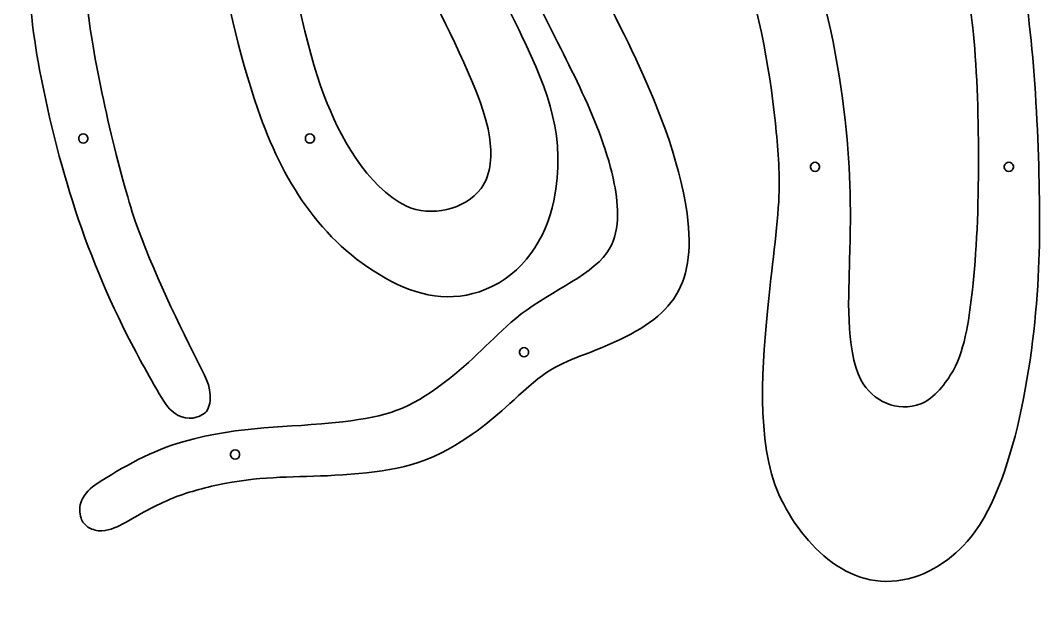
# Model space of a CAD drawing. Header units: millimetres. Extents: x -2587 to 2346, y -1794 to 1080.
# Drawn here: x 1122 to 2346, y -363 to 327 of the extents above; entities that cross this region are included whole.
import ezdxf

# ---------------------------------------------------------------- set-up
doc = ezdxf.new("R2010")
doc.units = ezdxf.units.MM
doc.header["$MEASUREMENT"] = 0
doc.layers.add('layer 1', color=7, linetype='Continuous')

msp = doc.modelspace()

# ---------------------------------------------------------------- linework, layer by layer
at = {"layer": 'layer 1', "color": 250, "lineweight": 35}
for points, knots in [([(2162.3664, 899.8552), (2142.185, 892.077), (2122.2512, 886.8581), (2100.9802, 882.7503), (2100.9802, 882.7503), (2052.9282, 873.4707), (2016.4588, 875.4615), (1968.7293, 872.8873), (1968.7293, 872.8873), (1916.9286, 870.0935), (1869.4795, 864.5558), (1824.7948, 837.0826), (1824.7948, 837.0826), (1783.1353, 811.4694), (1770.949, 797.2476), (1736.2391, 766.4274), (1736.2391, 766.4274), (1705.0676, 738.7491), (1687.1846, 735.6901), (1648.1849, 719.5771), (1648.1849, 719.5771), (1567.3218, 686.1679), (1533.9358, 650.6645), (1546.3617, 559.085), (1546.3617, 559.085), (1555.288, 493.2975), (1584.3134, 422.6224), (1612.8402, 362.8882), (1612.8402, 362.8882), (1634.3633, 317.8195), (1677.5323, 237.1851), (1684.93, 188.114), (1684.93, 188.114), (1688.0014, 167.7409), (1687.5503, 143.2319), (1674.8021, 126.0676), (1674.8021, 126.0676), (1655.7743, 100.4484), (1613.9078, 91.2881), (1585.4378, 104.8794), (1585.4378, 104.8794), (1537.788, 127.6269), (1504.1068, 190.8331), (1486.7503, 236.9087), (1486.7503, 236.9087), (1462.9836, 300.001), (1447.1324, 383.2431), (1440.3651, 450.4936), (1440.3651, 450.4936), (1437.4481, 479.481), (1434.8408, 508.9391), (1436.0433, 538.0863), (1436.0433, 538.0863), (1437.5069, 573.5639), (1445.3552, 630.204), (1449.1429, 668.0574), (1449.1429, 668.0574), (1455.5597, 732.1849), (1464.5387, 834.3524), (1436.0794, 895.9367), (1436.0794, 895.9367), (1407.4173, 957.9598), (1348.3987, 1018.281), (1274.0872, 994.927), (1274.0872, 994.927), (1241.2283, 984.6004), (1212.9464, 960.2781), (1194.7884, 931.399), (1194.7884, 931.399), (1143.3895, 849.6525), (1125.2966, 692.6852), (1123.7098, 597.1538), (1123.7098, 597.1538), (1122.2429, 508.8408), (1127.8073, 363.7106), (1143.5687, 277.9329), (1143.5687, 277.9329), (1166.2443, 154.5262), (1201.5483, 40.8332), (1260.9037, -70.1208), (1260.9037, -70.1208), (1266.9308, -81.3874), (1291.6194, -127.7354), (1301.0604, -138.1441), (1301.0604, -138.1441), (1308.8311, -146.7113), (1321.8566, -151.5364), (1333.1849, -148.3492), (1333.1849, -148.3492), (1336.7, -147.3602), (1343.132, -144.1929), (1345.4652, -141.3245), (1345.4652, -141.3245), (1347.8413, -138.4034), (1349.4141, -131.6927), (1349.7962, -127.9974), (1349.7962, -127.9974), (1351.5349, -111.1806), (1341.8831, -95.4447), (1334.638, -80.9859), (1334.638, -80.9859), (1307.6256, -27.0785), (1274.8067, 40.8923), (1256.4666, 97.7421), (1256.4666, 97.7421), (1237.342, 157.0236), (1210.3516, 274.7401), (1203.681, 336.252), (1203.681, 336.252), (1194.4483, 421.3905), (1194.1242, 565.6866), (1204.0663, 650.5991), (1204.0663, 650.5991), (1207.6228, 680.974), (1211.8851, 719.9658), (1227.2318, 747.441), (1227.2318, 747.441), (1235.2254, 761.7519), (1250.2808, 781.0373), (1265.8587, 787.0776), (1265.8587, 787.0776), (1293.8679, 797.9382), (1324.1646, 784.4268), (1337.7069, 758.3134), (1337.7069, 758.3134), (1356.6961, 721.697), (1352.3665, 653.2979), (1351.2806, 614.8449), (1351.2806, 614.8449), (1349.3665, 547.0621), (1350.0416, 502.2051), (1358.1038, 434.3292), (1358.1038, 434.3292), (1366.6661, 362.2428), (1383.5411, 289.6393), (1407.1014, 220.9777), (1407.1014, 220.9777), (1436.1888, 136.2086), (1481.2843, 63.1783), (1560.0902, 18.4384), (1560.0902, 18.4384), (1597.7852, -2.9619), (1639.1376, -11.766), (1680.5174, 5.1384), (1680.5174, 5.1384), (1724.9408, 23.2862), (1752.6803, 65.5576), (1762.0282, 111.3884), (1762.0282, 111.3884), (1777.319, 186.3559), (1756.0012, 241.1767), (1723.4212, 309.5577), (1723.4212, 309.5577), (1691.3684, 376.8321), (1648.0981, 449.9621), (1633.6341, 523.3817), (1633.6341, 523.3817), (1628.4576, 549.6576), (1625.7999, 583.2886), (1642.4574, 606.1729), (1642.4574, 606.1729), (1663.8821, 635.6065), (1717.6018, 655.8065), (1751.8519, 684.8199), (1751.8519, 684.8199), (1780.9832, 709.4972), (1803.9449, 736.3049), (1837.5492, 761.5858), (1837.5492, 761.5858), (1880.8584, 794.1678), (1905.8417, 802.3386), (1959.3003, 808.5897), (1959.3003, 808.5897), (2030.2741, 816.8889), (2077.1645, 812.2579), (2151.258, 832.6544), (2151.258, 832.6544), (2185.7098, 842.1383), (2224.6023, 863.5369), (2253.7747, 882.6278), (2253.7747, 882.6278), (2261.7124, 887.8224), (2268.8973, 894.3926), (2272.6859, 903.3405), (2272.6859, 903.3405), (2275.3042, 909.5243), (2275.4465, 918.0563), (2273.203, 924.3913), (2273.203, 924.3913), (2271.6946, 928.6505), (2268.6939, 932.4406), (2264.89, 934.88), (2264.89, 934.88), (2261.4153, 937.1083), (2255.2986, 939.3233), (2251.1678, 939.6463), (2251.1678, 939.6463), (2243.6903, 940.231), (2230.4187, 935.4481), (2223.7186, 931.5829), (2223.7186, 931.5829), (2203.7102, 920.0403), (2183.6944, 908.7698), (2162.3664, 899.8552)], [0, 0, 0, 0, 0.019230769, 0.019230769, 0.019230769, 0.019230769, 0.038461538, 0.038461538, 0.038461538, 0.038461538, 0.057692308, 0.057692308, 0.057692308, 0.057692308, 0.076923077, 0.076923077, 0.076923077, 0.076923077, 0.096153846, 0.096153846, 0.096153846, 0.096153846, 0.115384615, 0.115384615, 0.115384615, 0.115384615, 0.134615385, 0.134615385, 0.134615385, 0.134615385, 0.153846154, 0.153846154, 0.153846154, 0.153846154, 0.173076923, 0.173076923, 0.173076923, 0.173076923, 0.192307692, 0.192307692, 0.192307692, 0.192307692, 0.211538462, 0.211538462, 0.211538462, 0.211538462, 0.230769231, 0.230769231, 0.230769231, 0.230769231, 0.25, 0.25, 0.25, 0.25, 0.269230769, 0.269230769, 0.269230769, 0.269230769, 0.288461538, 0.288461538, 0.288461538, 0.288461538, 0.307692308, 0.307692308, 0.307692308, 0.307692308, 0.326923077, 0.326923077, 0.326923077, 0.326923077, 0.346153846, 0.346153846, 0.346153846, 0.346153846, 0.365384615, 0.365384615, 0.365384615, 0.365384615, 0.384615385, 0.384615385, 0.384615385, 0.384615385, 0.403846154, 0.403846154, 0.403846154, 0.403846154, 0.423076923, 0.423076923, 0.423076923, 0.423076923, 0.442307692, 0.442307692, 0.442307692, 0.442307692, 0.461538462, 0.461538462, 0.461538462, 0.461538462, 0.480769231, 0.480769231, 0.480769231, 0.480769231, 0.5, 0.5, 0.5, 0.5, 0.519230769, 0.519230769, 0.519230769, 0.519230769, 0.538461538, 0.538461538, 0.538461538, 0.538461538, 0.557692308, 0.557692308, 0.557692308, 0.557692308, 0.576923077, 0.576923077, 0.576923077, 0.576923077, 0.596153846, 0.596153846, 0.596153846, 0.596153846, 0.615384615, 0.615384615, 0.615384615, 0.615384615, 0.634615385, 0.634615385, 0.634615385, 0.634615385, 0.653846154, 0.653846154, 0.653846154, 0.653846154, 0.673076923, 0.673076923, 0.673076923, 0.673076923, 0.692307692, 0.692307692, 0.692307692, 0.692307692, 0.711538462, 0.711538462, 0.711538462, 0.711538462, 0.730769231, 0.730769231, 0.730769231, 0.730769231, 0.75, 0.75, 0.75, 0.75, 0.769230769, 0.769230769, 0.769230769, 0.769230769, 0.788461538, 0.788461538, 0.788461538, 0.788461538, 0.807692308, 0.807692308, 0.807692308, 0.807692308, 0.826923077, 0.826923077, 0.826923077, 0.826923077, 0.846153846, 0.846153846, 0.846153846, 0.846153846, 0.865384615, 0.865384615, 0.865384615, 0.865384615, 0.884615385, 0.884615385, 0.884615385, 0.884615385, 0.903846154, 0.903846154, 0.903846154, 0.903846154, 0.923076923, 0.923076923, 0.923076923, 0.923076923, 0.942307692, 0.942307692, 0.942307692, 0.942307692, 0.961538462, 0.961538462, 0.961538462, 0.961538462, 1, 1, 1, 1]), ([(1305.8232, -244.8564), (1326.0046, -237.0782), (1345.9384, -231.8593), (1367.2094, -227.7515), (1367.2094, -227.7515), (1415.2614, -218.4719), (1451.7308, -220.4627), (1499.4603, -217.8885), (1499.4603, -217.8885), (1551.261, -215.0947), (1598.7101, -209.557), (1643.3948, -182.0838), (1643.3948, -182.0838), (1685.0543, -156.4706), (1697.2406, -142.2488), (1731.9505, -111.4286), (1731.9505, -111.4286), (1763.122, -83.7503), (1781.005, -80.6913), (1820.0047, -64.5783), (1820.0047, -64.5783), (1900.8678, -31.1691), (1934.2538, 4.3343), (1921.8279, 95.9138), (1921.8279, 95.9138), (1912.9016, 161.7013), (1883.8762, 232.3764), (1855.3494, 292.1106), (1855.3494, 292.1106), (1833.8263, 337.1793), (1790.6573, 417.8137), (1783.2596, 466.8848), (1783.2596, 466.8848), (1780.1882, 487.2579), (1780.6393, 511.7669), (1793.3875, 528.9312), (1793.3875, 528.9312), (1812.4153, 554.5504), (1854.2818, 563.7107), (1882.7518, 550.1194), (1882.7518, 550.1194), (1930.4016, 527.3719), (1964.0828, 464.1657), (1981.4393, 418.0901), (1981.4393, 418.0901), (2005.206, 354.9978), (2021.0572, 271.7557), (2027.8245, 204.5052), (2027.8245, 204.5052), (2030.7415, 175.5178), (2033.3488, 146.0597), (2032.1463, 116.9125), (2032.1463, 116.9125), (2030.6827, 81.4349), (2022.8344, 24.7948), (2019.0467, -13.0586), (2019.0467, -13.0586), (2012.6299, -77.1861), (2003.6509, -179.3536), (2032.1102, -240.9379), (2032.1102, -240.9379), (2060.7723, -302.961), (2119.7909, -363.2822), (2194.1024, -339.9282), (2194.1024, -339.9282), (2226.9613, -329.6016), (2255.2432, -305.2793), (2273.4012, -276.4002), (2273.4012, -276.4002), (2324.8001, -194.6537), (2342.893, -37.6864), (2344.4798, 57.845), (2344.4798, 57.845), (2345.9467, 146.158), (2340.3823, 291.2882), (2324.6209, 377.0659), (2324.6209, 377.0659), (2301.9453, 500.4726), (2266.6413, 614.1656), (2207.2859, 725.1196), (2207.2859, 725.1196), (2201.2588, 736.3862), (2176.5702, 782.7342), (2167.1292, 793.1429), (2167.1292, 793.1429), (2159.3585, 801.7101), (2146.333, 806.5352), (2135.0047, 803.348), (2135.0047, 803.348), (2131.4896, 802.359), (2125.0576, 799.1917), (2122.7244, 796.3233), (2122.7244, 796.3233), (2120.3483, 793.4022), (2118.7755, 786.6915), (2118.3934, 782.9962), (2118.3934, 782.9962), (2116.6547, 766.1794), (2126.3065, 750.4435), (2133.5516, 735.9847), (2133.5516, 735.9847), (2160.564, 682.0773), (2193.3829, 614.1065), (2211.723, 557.2567), (2211.723, 557.2567), (2230.8476, 497.9752), (2257.838, 380.2587), (2264.5086, 318.7468), (2264.5086, 318.7468), (2273.7413, 233.6083), (2274.0654, 89.3122), (2264.1233, 4.3997), (2264.1233, 4.3997), (2260.5668, -25.9752), (2256.3045, -64.967), (2240.9578, -92.4422), (2240.9578, -92.4422), (2232.9642, -106.7531), (2217.9088, -126.0385), (2202.3309, -132.0788), (2202.3309, -132.0788), (2174.3217, -142.9394), (2144.025, -129.428), (2130.4827, -103.3146), (2130.4827, -103.3146), (2111.4935, -66.6982), (2115.8231, 1.7009), (2116.909, 40.1539), (2116.909, 40.1539), (2118.8231, 107.9367), (2118.148, 152.7937), (2110.0858, 220.6696), (2110.0858, 220.6696), (2101.5235, 292.756), (2084.6485, 365.3595), (2061.0882, 434.0211), (2061.0882, 434.0211), (2032.0008, 518.7902), (1986.9053, 591.8205), (1908.0994, 636.5604), (1908.0994, 636.5604), (1870.4044, 657.9607), (1829.052, 666.7648), (1787.6722, 649.8604), (1787.6722, 649.8604), (1743.2488, 631.7126), (1715.5093, 589.4412), (1706.1614, 543.6104), (1706.1614, 543.6104), (1690.8706, 468.6429), (1712.1884, 413.8221), (1744.7684, 345.4411), (1744.7684, 345.4411), (1776.8212, 278.1667), (1820.0915, 205.0367), (1834.5555, 131.6171), (1834.5555, 131.6171), (1839.732, 105.3412), (1842.3897, 71.7102), (1825.7322, 48.8259), (1825.7322, 48.8259), (1804.3075, 19.3923), (1750.5878, -0.8077), (1716.3377, -29.8211), (1716.3377, -29.8211), (1687.2064, -54.4984), (1664.2447, -81.3061), (1630.6404, -106.587), (1630.6404, -106.587), (1587.3312, -139.169), (1562.3479, -147.3398), (1508.8893, -153.5909), (1508.8893, -153.5909), (1437.9155, -161.8901), (1391.0251, -157.2591), (1316.9316, -177.6556), (1316.9316, -177.6556), (1282.4798, -187.1395), (1243.5873, -208.5381), (1214.4149, -227.629), (1214.4149, -227.629), (1206.4772, -232.8236), (1199.2923, -239.3938), (1195.5037, -248.3417), (1195.5037, -248.3417), (1192.8854, -254.5255), (1192.7431, -263.0575), (1194.9866, -269.3925), (1194.9866, -269.3925), (1196.495, -273.6517), (1199.4957, -277.4418), (1203.2996, -279.8812), (1203.2996, -279.8812), (1206.7743, -282.1095), (1212.891, -284.3245), (1217.0218, -284.6475), (1217.0218, -284.6475), (1224.4993, -285.2322), (1237.7709, -280.4493), (1244.471, -276.5841), (1244.471, -276.5841), (1264.4794, -265.0415), (1284.4952, -253.771), (1305.8232, -244.8564)], [0, 0, 0, 0, 0.019230769, 0.019230769, 0.019230769, 0.019230769, 0.038461538, 0.038461538, 0.038461538, 0.038461538, 0.057692308, 0.057692308, 0.057692308, 0.057692308, 0.076923077, 0.076923077, 0.076923077, 0.076923077, 0.096153846, 0.096153846, 0.096153846, 0.096153846, 0.115384615, 0.115384615, 0.115384615, 0.115384615, 0.134615385, 0.134615385, 0.134615385, 0.134615385, 0.153846154, 0.153846154, 0.153846154, 0.153846154, 0.173076923, 0.173076923, 0.173076923, 0.173076923, 0.192307692, 0.192307692, 0.192307692, 0.192307692, 0.211538462, 0.211538462, 0.211538462, 0.211538462, 0.230769231, 0.230769231, 0.230769231, 0.230769231, 0.25, 0.25, 0.25, 0.25, 0.269230769, 0.269230769, 0.269230769, 0.269230769, 0.288461538, 0.288461538, 0.288461538, 0.288461538, 0.307692308, 0.307692308, 0.307692308, 0.307692308, 0.326923077, 0.326923077, 0.326923077, 0.326923077, 0.346153846, 0.346153846, 0.346153846, 0.346153846, 0.365384615, 0.365384615, 0.365384615, 0.365384615, 0.384615385, 0.384615385, 0.384615385, 0.384615385, 0.403846154, 0.403846154, 0.403846154, 0.403846154, 0.423076923, 0.423076923, 0.423076923, 0.423076923, 0.442307692, 0.442307692, 0.442307692, 0.442307692, 0.461538462, 0.461538462, 0.461538462, 0.461538462, 0.480769231, 0.480769231, 0.480769231, 0.480769231, 0.5, 0.5, 0.5, 0.5, 0.519230769, 0.519230769, 0.519230769, 0.519230769, 0.538461538, 0.538461538, 0.538461538, 0.538461538, 0.557692308, 0.557692308, 0.557692308, 0.557692308, 0.576923077, 0.576923077, 0.576923077, 0.576923077, 0.596153846, 0.596153846, 0.596153846, 0.596153846, 0.615384615, 0.615384615, 0.615384615, 0.615384615, 0.634615385, 0.634615385, 0.634615385, 0.634615385, 0.653846154, 0.653846154, 0.653846154, 0.653846154, 0.673076923, 0.673076923, 0.673076923, 0.673076923, 0.692307692, 0.692307692, 0.692307692, 0.692307692, 0.711538462, 0.711538462, 0.711538462, 0.711538462, 0.730769231, 0.730769231, 0.730769231, 0.730769231, 0.75, 0.75, 0.75, 0.75, 0.769230769, 0.769230769, 0.769230769, 0.769230769, 0.788461538, 0.788461538, 0.788461538, 0.788461538, 0.807692308, 0.807692308, 0.807692308, 0.807692308, 0.826923077, 0.826923077, 0.826923077, 0.826923077, 0.846153846, 0.846153846, 0.846153846, 0.846153846, 0.865384615, 0.865384615, 0.865384615, 0.865384615, 0.884615385, 0.884615385, 0.884615385, 0.884615385, 0.903846154, 0.903846154, 0.903846154, 0.903846154, 0.923076923, 0.923076923, 0.923076923, 0.923076923, 0.942307692, 0.942307692, 0.942307692, 0.942307692, 0.961538462, 0.961538462, 0.961538462, 0.961538462, 1, 1, 1, 1]), ([(1197.6312, 191.4348), (1197.6312, 191.4348), (1195.7503, 191.1031), (1195.7503, 191.1031), (1195.7503, 191.1031), (1195.7503, 191.1031), (1194.096, 190.148), (1194.096, 190.148), (1194.096, 190.148), (1194.096, 190.148), (1193.4818, 189.4164), (1193.4818, 189.4164), (1193.4818, 189.4164), (1193.4818, 189.4164), (1192.868, 188.6848), (1192.868, 188.6848), (1192.868, 188.6848), (1192.868, 188.6848), (1192.2147, 186.8899), (1192.2147, 186.8899), (1192.2147, 186.8899), (1192.2147, 186.8899), (1192.2147, 184.9797), (1192.2147, 184.9797), (1192.2147, 184.9797), (1192.2147, 184.9797), (1192.868, 183.1848), (1192.868, 183.1848), (1192.868, 183.1848), (1192.868, 183.1848), (1193.4818, 182.4531), (1193.4818, 182.4531), (1193.4818, 182.4531), (1193.4818, 182.4531), (1194.096, 181.7215), (1194.096, 181.7215), (1194.096, 181.7215), (1194.096, 181.7215), (1195.7503, 180.7664), (1195.7503, 180.7664), (1195.7503, 180.7664), (1195.7503, 180.7664), (1197.6312, 180.4348), (1197.6312, 180.4348), (1197.6312, 180.4348), (1197.6312, 180.4348), (1199.5125, 180.7664), (1199.5125, 180.7664), (1199.5125, 180.7664), (1199.5125, 180.7664), (1201.1668, 181.7215), (1201.1668, 181.7215), (1201.1668, 181.7215), (1201.1668, 181.7215), (1201.7806, 182.4531), (1201.7806, 182.4531), (1201.7806, 182.4531), (1201.7806, 182.4531), (1202.3944, 183.1848), (1202.3944, 183.1848), (1202.3944, 183.1848), (1202.3944, 183.1848), (1203.0477, 184.9797), (1203.0477, 184.9797), (1203.0477, 184.9797), (1203.0477, 184.9797), (1203.0477, 186.8899), (1203.0477, 186.8899), (1203.0477, 186.8899), (1203.0477, 186.8899), (1202.3944, 188.6848), (1202.3944, 188.6848), (1202.3944, 188.6848), (1202.3944, 188.6848), (1201.7806, 189.4164), (1201.7806, 189.4164), (1201.7806, 189.4164), (1201.7806, 189.4164), (1201.1668, 190.148), (1201.1668, 190.148), (1201.1668, 190.148), (1201.1668, 190.148), (1199.5125, 191.1031), (1199.5125, 191.1031), (1199.5125, 191.1031), (1199.5125, 191.1031), (1197.6312, 191.4348), (1197.6312, 191.4348)], [0, 0, 0, 0, 0.043478261, 0.043478261, 0.043478261, 0.043478261, 0.086956522, 0.086956522, 0.086956522, 0.086956522, 0.130434783, 0.130434783, 0.130434783, 0.130434783, 0.173913043, 0.173913043, 0.173913043, 0.173913043, 0.217391304, 0.217391304, 0.217391304, 0.217391304, 0.260869565, 0.260869565, 0.260869565, 0.260869565, 0.304347826, 0.304347826, 0.304347826, 0.304347826, 0.347826087, 0.347826087, 0.347826087, 0.347826087, 0.391304348, 0.391304348, 0.391304348, 0.391304348, 0.434782609, 0.434782609, 0.434782609, 0.434782609, 0.47826087, 0.47826087, 0.47826087, 0.47826087, 0.52173913, 0.52173913, 0.52173913, 0.52173913, 0.565217391, 0.565217391, 0.565217391, 0.565217391, 0.608695652, 0.608695652, 0.608695652, 0.608695652, 0.652173913, 0.652173913, 0.652173913, 0.652173913, 0.695652174, 0.695652174, 0.695652174, 0.695652174, 0.739130435, 0.739130435, 0.739130435, 0.739130435, 0.782608696, 0.782608696, 0.782608696, 0.782608696, 0.826086957, 0.826086957, 0.826086957, 0.826086957, 0.869565217, 0.869565217, 0.869565217, 0.869565217, 0.913043478, 0.913043478, 0.913043478, 0.913043478, 1, 1, 1, 1]), ([(1471.3641, 191.1031), (1471.3641, 191.1031), (1469.4832, 191.4348), (1469.4832, 191.4348), (1469.4832, 191.4348), (1469.4832, 191.4348), (1467.6019, 191.1031), (1467.6019, 191.1031), (1467.6019, 191.1031), (1467.6019, 191.1031), (1465.9476, 190.148), (1465.9476, 190.148), (1465.9476, 190.148), (1465.9476, 190.148), (1464.9408, 188.948), (1464.9408, 188.948), (1464.9408, 188.948), (1464.9408, 188.948), (1464.8304, 188.8164), (1464.8304, 188.8164), (1464.8304, 188.8164), (1464.8304, 188.8164), (1464.7201, 188.6848), (1464.7201, 188.6848), (1464.7201, 188.6848), (1464.7201, 188.6848), (1464.3934, 187.7873), (1464.3934, 187.7873), (1464.3934, 187.7873), (1464.3934, 187.7873), (1464.0667, 186.8899), (1464.0667, 186.8899), (1464.0667, 186.8899), (1464.0667, 186.8899), (1464.0667, 184.9798), (1464.0667, 184.9798), (1464.0667, 184.9798), (1464.0667, 184.9798), (1464.3934, 184.0823), (1464.3934, 184.0823), (1464.3934, 184.0823), (1464.3934, 184.0823), (1464.7201, 183.1848), (1464.7201, 183.1848), (1464.7201, 183.1848), (1464.7201, 183.1848), (1465.3338, 182.4531), (1465.3338, 182.4531), (1465.3338, 182.4531), (1465.3338, 182.4531), (1465.9476, 181.7216), (1465.9476, 181.7216), (1465.9476, 181.7216), (1465.9476, 181.7216), (1467.6019, 180.7665), (1467.6019, 180.7665), (1467.6019, 180.7665), (1467.6019, 180.7665), (1468.5423, 180.6006), (1468.5423, 180.6006), (1468.5423, 180.6006), (1468.5423, 180.6006), (1469.4832, 180.4348), (1469.4832, 180.4348), (1469.4832, 180.4348), (1469.4832, 180.4348), (1470.4237, 180.6006), (1470.4237, 180.6006), (1470.4237, 180.6006), (1470.4237, 180.6006), (1471.3641, 180.7665), (1471.3641, 180.7665), (1471.3641, 180.7665), (1471.3641, 180.7665), (1473.0184, 181.7215), (1473.0184, 181.7215), (1473.0184, 181.7215), (1473.0184, 181.7215), (1473.6322, 182.4531), (1473.6322, 182.4531), (1473.6322, 182.4531), (1473.6322, 182.4531), (1474.2464, 183.1848), (1474.2464, 183.1848), (1474.2464, 183.1848), (1474.2464, 183.1848), (1474.8997, 184.9797), (1474.8997, 184.9797), (1474.8997, 184.9797), (1474.8997, 184.9797), (1474.8997, 186.8899), (1474.8997, 186.8899), (1474.8997, 186.8899), (1474.8997, 186.8899), (1474.2464, 188.6848), (1474.2464, 188.6848), (1474.2464, 188.6848), (1474.2464, 188.6848), (1473.6322, 189.4164), (1473.6322, 189.4164), (1473.6322, 189.4164), (1473.6322, 189.4164), (1473.0184, 190.148), (1473.0184, 190.148), (1473.0184, 190.148), (1473.0184, 190.148), (1472.7376, 190.3102), (1472.7376, 190.3102), (1472.7376, 190.3102), (1472.7376, 190.3102), (1471.3641, 191.1031), (1471.3641, 191.1031)], [0, 0, 0, 0, 0.034482759, 0.034482759, 0.034482759, 0.034482759, 0.068965517, 0.068965517, 0.068965517, 0.068965517, 0.103448276, 0.103448276, 0.103448276, 0.103448276, 0.137931034, 0.137931034, 0.137931034, 0.137931034, 0.172413793, 0.172413793, 0.172413793, 0.172413793, 0.206896552, 0.206896552, 0.206896552, 0.206896552, 0.24137931, 0.24137931, 0.24137931, 0.24137931, 0.275862069, 0.275862069, 0.275862069, 0.275862069, 0.310344828, 0.310344828, 0.310344828, 0.310344828, 0.344827586, 0.344827586, 0.344827586, 0.344827586, 0.379310345, 0.379310345, 0.379310345, 0.379310345, 0.413793103, 0.413793103, 0.413793103, 0.413793103, 0.448275862, 0.448275862, 0.448275862, 0.448275862, 0.482758621, 0.482758621, 0.482758621, 0.482758621, 0.517241379, 0.517241379, 0.517241379, 0.517241379, 0.551724138, 0.551724138, 0.551724138, 0.551724138, 0.586206897, 0.586206897, 0.586206897, 0.586206897, 0.620689655, 0.620689655, 0.620689655, 0.620689655, 0.655172414, 0.655172414, 0.655172414, 0.655172414, 0.689655172, 0.689655172, 0.689655172, 0.689655172, 0.724137931, 0.724137931, 0.724137931, 0.724137931, 0.75862069, 0.75862069, 0.75862069, 0.75862069, 0.793103448, 0.793103448, 0.793103448, 0.793103448, 0.827586207, 0.827586207, 0.827586207, 0.827586207, 0.862068966, 0.862068966, 0.862068966, 0.862068966, 0.896551724, 0.896551724, 0.896551724, 0.896551724, 0.931034483, 0.931034483, 0.931034483, 0.931034483, 1, 1, 1, 1]), ([(2069.9432, 152.8731), (2069.9432, 152.8731), (2069.9432, 150.9629), (2069.9432, 150.9629), (2069.9432, 150.9629), (2069.9432, 150.9629), (2070.5965, 149.168), (2070.5965, 149.168), (2070.5965, 149.168), (2070.5965, 149.168), (2071.2108, 148.4363), (2071.2108, 148.4363), (2071.2108, 148.4363), (2071.2108, 148.4363), (2071.8245, 147.7048), (2071.8245, 147.7048), (2071.8245, 147.7048), (2071.8245, 147.7048), (2073.4788, 146.7497), (2073.4788, 146.7497), (2073.4788, 146.7497), (2073.4788, 146.7497), (2075.3597, 146.418), (2075.3597, 146.418), (2075.3597, 146.418), (2075.3597, 146.418), (2077.241, 146.7497), (2077.241, 146.7497), (2077.241, 146.7497), (2077.241, 146.7497), (2077.5858, 146.9488), (2077.5858, 146.9488), (2077.5858, 146.9488), (2077.5858, 146.9488), (2077.9305, 147.1479), (2077.9305, 147.1479), (2077.9305, 147.1479), (2077.9305, 147.1479), (2078.8948, 147.7048), (2078.8948, 147.7048), (2078.8948, 147.7048), (2078.8948, 147.7048), (2079.5091, 148.4363), (2079.5091, 148.4363), (2079.5091, 148.4363), (2079.5091, 148.4363), (2080.1229, 149.168), (2080.1229, 149.168), (2080.1229, 149.168), (2080.1229, 149.168), (2080.7762, 150.9629), (2080.7762, 150.9629), (2080.7762, 150.9629), (2080.7762, 150.9629), (2080.7762, 152.873), (2080.7762, 152.873), (2080.7762, 152.873), (2080.7762, 152.873), (2080.1229, 154.668), (2080.1229, 154.668), (2080.1229, 154.668), (2080.1229, 154.668), (2079.5091, 155.3996), (2079.5091, 155.3996), (2079.5091, 155.3996), (2079.5091, 155.3996), (2078.8948, 156.1313), (2078.8948, 156.1313), (2078.8948, 156.1313), (2078.8948, 156.1313), (2077.241, 157.0863), (2077.241, 157.0863), (2077.241, 157.0863), (2077.241, 157.0863), (2075.3597, 157.418), (2075.3597, 157.418), (2075.3597, 157.418), (2075.3597, 157.418), (2073.4788, 157.0863), (2073.4788, 157.0863), (2073.4788, 157.0863), (2073.4788, 157.0863), (2071.8245, 156.1313), (2071.8245, 156.1313), (2071.8245, 156.1313), (2071.8245, 156.1313), (2071.2108, 155.3996), (2071.2108, 155.3996), (2071.2108, 155.3996), (2071.2108, 155.3996), (2070.5965, 154.668), (2070.5965, 154.668), (2070.5965, 154.668), (2070.5965, 154.668), (2069.9432, 152.8731), (2069.9432, 152.8731)], [0, 0, 0, 0, 0.04, 0.04, 0.04, 0.04, 0.08, 0.08, 0.08, 0.08, 0.12, 0.12, 0.12, 0.12, 0.16, 0.16, 0.16, 0.16, 0.2, 0.2, 0.2, 0.2, 0.24, 0.24, 0.24, 0.24, 0.28, 0.28, 0.28, 0.28, 0.32, 0.32, 0.32, 0.32, 0.36, 0.36, 0.36, 0.36, 0.4, 0.4, 0.4, 0.4, 0.44, 0.44, 0.44, 0.44, 0.48, 0.48, 0.48, 0.48, 0.52, 0.52, 0.52, 0.52, 0.56, 0.56, 0.56, 0.56, 0.6, 0.6, 0.6, 0.6, 0.64, 0.64, 0.64, 0.64, 0.68, 0.68, 0.68, 0.68, 0.72, 0.72, 0.72, 0.72, 0.76, 0.76, 0.76, 0.76, 0.8, 0.8, 0.8, 0.8, 0.84, 0.84, 0.84, 0.84, 0.88, 0.88, 0.88, 0.88, 0.92, 0.92, 0.92, 0.92, 1, 1, 1, 1]), ([(2305.9803, 146.7497), (2305.9803, 146.7497), (2304.326, 147.7047), (2304.326, 147.7047), (2304.326, 147.7047), (2304.326, 147.7047), (2303.7122, 148.4363), (2303.7122, 148.4363), (2303.7122, 148.4363), (2303.7122, 148.4363), (2303.0984, 149.168), (2303.0984, 149.168), (2303.0984, 149.168), (2303.0984, 149.168), (2302.4451, 150.9629), (2302.4451, 150.9629), (2302.4451, 150.9629), (2302.4451, 150.9629), (2302.4451, 152.873), (2302.4451, 152.873), (2302.4451, 152.873), (2302.4451, 152.873), (2303.0984, 154.668), (2303.0984, 154.668), (2303.0984, 154.668), (2303.0984, 154.668), (2303.7122, 155.3996), (2303.7122, 155.3996), (2303.7122, 155.3996), (2303.7122, 155.3996), (2304.326, 156.1312), (2304.326, 156.1312), (2304.326, 156.1312), (2304.326, 156.1312), (2305.9803, 157.0862), (2305.9803, 157.0862), (2305.9803, 157.0862), (2305.9803, 157.0862), (2307.8611, 157.418), (2307.8611, 157.418), (2307.8611, 157.418), (2307.8611, 157.418), (2309.7425, 157.0862), (2309.7425, 157.0862), (2309.7425, 157.0862), (2309.7425, 157.0862), (2311.3968, 156.1312), (2311.3968, 156.1312), (2311.3968, 156.1312), (2311.3968, 156.1312), (2312.0106, 155.3996), (2312.0106, 155.3996), (2312.0106, 155.3996), (2312.0106, 155.3996), (2312.6243, 154.668), (2312.6243, 154.668), (2312.6243, 154.668), (2312.6243, 154.668), (2313.2776, 152.873), (2313.2776, 152.873), (2313.2776, 152.873), (2313.2776, 152.873), (2313.2776, 150.9629), (2313.2776, 150.9629), (2313.2776, 150.9629), (2313.2776, 150.9629), (2312.6243, 149.168), (2312.6243, 149.168), (2312.6243, 149.168), (2312.6243, 149.168), (2312.0106, 148.4363), (2312.0106, 148.4363), (2312.0106, 148.4363), (2312.0106, 148.4363), (2311.3968, 147.7047), (2311.3968, 147.7047), (2311.3968, 147.7047), (2311.3968, 147.7047), (2309.7425, 146.7497), (2309.7425, 146.7497), (2309.7425, 146.7497), (2309.7425, 146.7497), (2307.8611, 146.418), (2307.8611, 146.418), (2307.8611, 146.418), (2307.8611, 146.418), (2305.9803, 146.7497), (2305.9803, 146.7497)], [0, 0, 0, 0, 0.043478261, 0.043478261, 0.043478261, 0.043478261, 0.086956522, 0.086956522, 0.086956522, 0.086956522, 0.130434783, 0.130434783, 0.130434783, 0.130434783, 0.173913043, 0.173913043, 0.173913043, 0.173913043, 0.217391304, 0.217391304, 0.217391304, 0.217391304, 0.260869565, 0.260869565, 0.260869565, 0.260869565, 0.304347826, 0.304347826, 0.304347826, 0.304347826, 0.347826087, 0.347826087, 0.347826087, 0.347826087, 0.391304348, 0.391304348, 0.391304348, 0.391304348, 0.434782609, 0.434782609, 0.434782609, 0.434782609, 0.47826087, 0.47826087, 0.47826087, 0.47826087, 0.52173913, 0.52173913, 0.52173913, 0.52173913, 0.565217391, 0.565217391, 0.565217391, 0.565217391, 0.608695652, 0.608695652, 0.608695652, 0.608695652, 0.652173913, 0.652173913, 0.652173913, 0.652173913, 0.695652174, 0.695652174, 0.695652174, 0.695652174, 0.739130435, 0.739130435, 0.739130435, 0.739130435, 0.782608696, 0.782608696, 0.782608696, 0.782608696, 0.826086957, 0.826086957, 0.826086957, 0.826086957, 0.869565217, 0.869565217, 0.869565217, 0.869565217, 0.913043478, 0.913043478, 0.913043478, 0.913043478, 1, 1, 1, 1]), ([(1724.4749, -75.4554), (1724.4749, -75.4554), (1722.8206, -74.5004), (1722.8206, -74.5004), (1722.8206, -74.5004), (1722.8206, -74.5004), (1722.2064, -73.7687), (1722.2064, -73.7687), (1722.2064, -73.7687), (1722.2064, -73.7687), (1721.5926, -73.0371), (1721.5926, -73.0371), (1721.5926, -73.0371), (1721.5926, -73.0371), (1720.9393, -71.2422), (1720.9393, -71.2422), (1720.9393, -71.2422), (1720.9393, -71.2422), (1720.9393, -69.332), (1720.9393, -69.332), (1720.9393, -69.332), (1720.9393, -69.332), (1721.5926, -67.5371), (1721.5926, -67.5371), (1721.5926, -67.5371), (1721.5926, -67.5371), (1722.2068, -66.8055), (1722.2068, -66.8055), (1722.2068, -66.8055), (1722.2068, -66.8055), (1722.8206, -66.0739), (1722.8206, -66.0739), (1722.8206, -66.0739), (1722.8206, -66.0739), (1724.4749, -65.1188), (1724.4749, -65.1188), (1724.4749, -65.1188), (1724.4749, -65.1188), (1726.3558, -64.7871), (1726.3558, -64.7871), (1726.3558, -64.7871), (1726.3558, -64.7871), (1728.2371, -65.1188), (1728.2371, -65.1188), (1728.2371, -65.1188), (1728.2371, -65.1188), (1729.0643, -65.5963), (1729.0643, -65.5963), (1729.0643, -65.5963), (1729.0643, -65.5963), (1729.8909, -66.0739), (1729.8909, -66.0739), (1729.8909, -66.0739), (1729.8909, -66.0739), (1730.5052, -66.8055), (1730.5052, -66.8055), (1730.5052, -66.8055), (1730.5052, -66.8055), (1731.119, -67.5371), (1731.119, -67.5371), (1731.119, -67.5371), (1731.119, -67.5371), (1731.7723, -69.332), (1731.7723, -69.332), (1731.7723, -69.332), (1731.7723, -69.332), (1731.7723, -71.2422), (1731.7723, -71.2422), (1731.7723, -71.2422), (1731.7723, -71.2422), (1731.119, -73.0371), (1731.119, -73.0371), (1731.119, -73.0371), (1731.119, -73.0371), (1730.5047, -73.7687), (1730.5047, -73.7687), (1730.5047, -73.7687), (1730.5047, -73.7687), (1729.8909, -74.5004), (1729.8909, -74.5004), (1729.8909, -74.5004), (1729.8909, -74.5004), (1729.0638, -74.9779), (1729.0638, -74.9779), (1729.0638, -74.9779), (1729.0638, -74.9779), (1728.2371, -75.4554), (1728.2371, -75.4554), (1728.2371, -75.4554), (1728.2371, -75.4554), (1726.3558, -75.7871), (1726.3558, -75.7871), (1726.3558, -75.7871), (1726.3558, -75.7871), (1724.4749, -75.4554), (1724.4749, -75.4554)], [0, 0, 0, 0, 0.04, 0.04, 0.04, 0.04, 0.08, 0.08, 0.08, 0.08, 0.12, 0.12, 0.12, 0.12, 0.16, 0.16, 0.16, 0.16, 0.2, 0.2, 0.2, 0.2, 0.24, 0.24, 0.24, 0.24, 0.28, 0.28, 0.28, 0.28, 0.32, 0.32, 0.32, 0.32, 0.36, 0.36, 0.36, 0.36, 0.4, 0.4, 0.4, 0.4, 0.44, 0.44, 0.44, 0.44, 0.48, 0.48, 0.48, 0.48, 0.52, 0.52, 0.52, 0.52, 0.56, 0.56, 0.56, 0.56, 0.6, 0.6, 0.6, 0.6, 0.64, 0.64, 0.64, 0.64, 0.68, 0.68, 0.68, 0.68, 0.72, 0.72, 0.72, 0.72, 0.76, 0.76, 0.76, 0.76, 0.8, 0.8, 0.8, 0.8, 0.84, 0.84, 0.84, 0.84, 0.88, 0.88, 0.88, 0.88, 0.92, 0.92, 0.92, 0.92, 1, 1, 1, 1]), ([(1377.9407, -198.1022), (1377.9407, -198.1022), (1376.2866, -197.1472), (1376.2866, -197.1472), (1376.2866, -197.1472), (1376.2866, -197.1472), (1375.0588, -195.6839), (1375.0588, -195.6839), (1375.0588, -195.6839), (1375.0588, -195.6839), (1374.4055, -193.889), (1374.4055, -193.889), (1374.4055, -193.889), (1374.4055, -193.889), (1374.4055, -191.9788), (1374.4055, -191.9788), (1374.4055, -191.9788), (1374.4055, -191.9788), (1375.0588, -190.1839), (1375.0588, -190.1839), (1375.0588, -190.1839), (1375.0588, -190.1839), (1376.2866, -188.7206), (1376.2866, -188.7206), (1376.2866, -188.7206), (1376.2866, -188.7206), (1377.9407, -187.7656), (1377.9407, -187.7656), (1377.9407, -187.7656), (1377.9407, -187.7656), (1379.8218, -187.4339), (1379.8218, -187.4339), (1379.8218, -187.4339), (1379.8218, -187.4339), (1381.7029, -187.7656), (1381.7029, -187.7656), (1381.7029, -187.7656), (1381.7029, -187.7656), (1383.3571, -188.7206), (1383.3571, -188.7206), (1383.3571, -188.7206), (1383.3571, -188.7206), (1384.5849, -190.1839), (1384.5849, -190.1839), (1384.5849, -190.1839), (1384.5849, -190.1839), (1385.2382, -191.9788), (1385.2382, -191.9788), (1385.2382, -191.9788), (1385.2382, -191.9788), (1385.2382, -193.889), (1385.2382, -193.889), (1385.2382, -193.889), (1385.2382, -193.889), (1384.5849, -195.6839), (1384.5849, -195.6839), (1384.5849, -195.6839), (1384.5849, -195.6839), (1383.3571, -197.1472), (1383.3571, -197.1472), (1383.3571, -197.1472), (1383.3571, -197.1472), (1381.7029, -198.1022), (1381.7029, -198.1022), (1381.7029, -198.1022), (1381.7029, -198.1022), (1379.8218, -198.4339), (1379.8218, -198.4339), (1379.8218, -198.4339), (1379.8218, -198.4339), (1377.9407, -198.1022), (1377.9407, -198.1022)], [0, 0, 0, 0, 0.052631579, 0.052631579, 0.052631579, 0.052631579, 0.105263158, 0.105263158, 0.105263158, 0.105263158, 0.157894737, 0.157894737, 0.157894737, 0.157894737, 0.210526316, 0.210526316, 0.210526316, 0.210526316, 0.263157895, 0.263157895, 0.263157895, 0.263157895, 0.315789474, 0.315789474, 0.315789474, 0.315789474, 0.368421053, 0.368421053, 0.368421053, 0.368421053, 0.421052632, 0.421052632, 0.421052632, 0.421052632, 0.473684211, 0.473684211, 0.473684211, 0.473684211, 0.526315789, 0.526315789, 0.526315789, 0.526315789, 0.578947368, 0.578947368, 0.578947368, 0.578947368, 0.631578947, 0.631578947, 0.631578947, 0.631578947, 0.684210526, 0.684210526, 0.684210526, 0.684210526, 0.736842105, 0.736842105, 0.736842105, 0.736842105, 0.789473684, 0.789473684, 0.789473684, 0.789473684, 0.842105263, 0.842105263, 0.842105263, 0.842105263, 0.894736842, 0.894736842, 0.894736842, 0.894736842, 1, 1, 1, 1])]:
    msp.add_open_spline(points, degree=3, knots=knots, dxfattribs=at)

doc.saveas('drawing.dxf')
